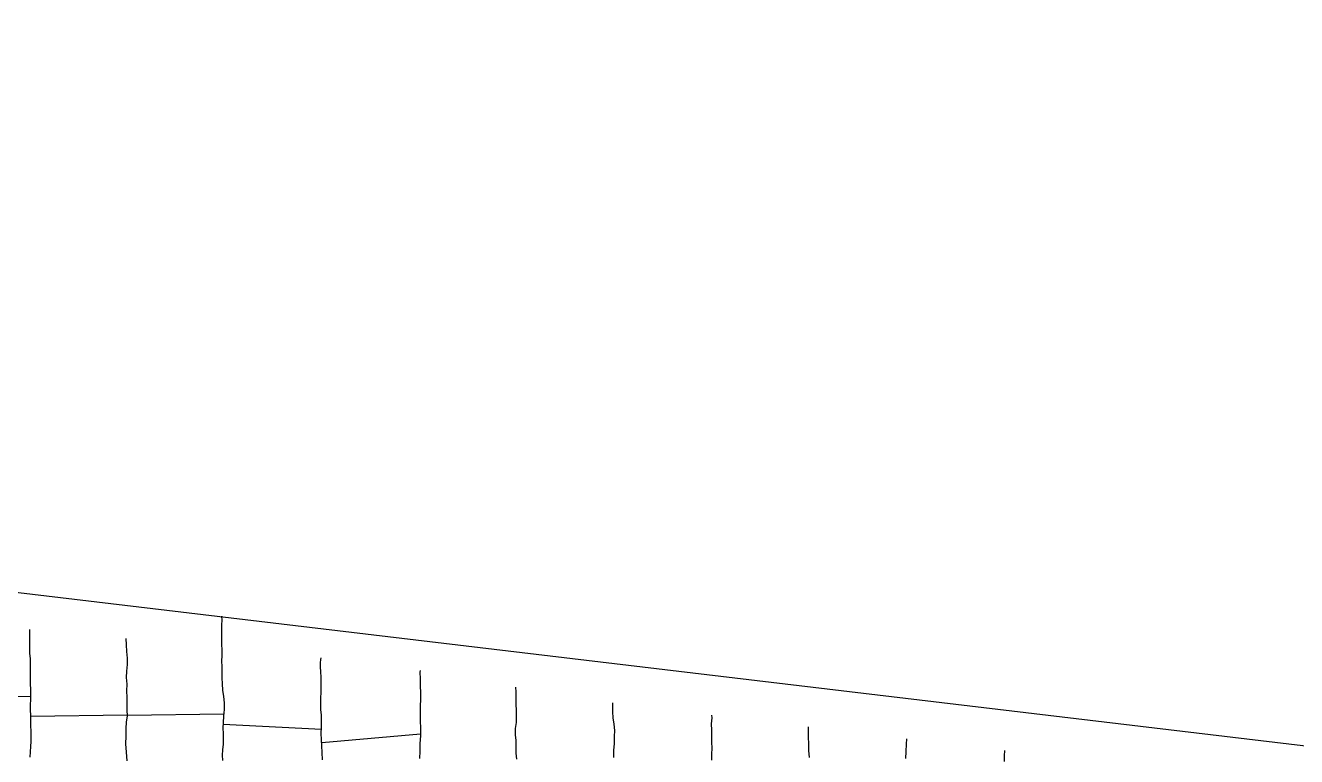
# Model space of a CAD drawing. Extents: x 703186 to 703989, y 1560402 to 1561368.
# Drawn here: x 703384 to 703442.6, y 1560930.9 to 1560964.6 of the extents above; entities that cross this region are included whole.
import ezdxf

# ---------------------------------------------------------------- set-up
doc = ezdxf.new("R2010")
doc.units = 0
for name, color, linetype in [('10124_2002_REAL', 30, 'Continuous'), ('AGROCAD PLL', 7, 'Continuous'), ('PANTE_2002', 7, 'Continuous')]:
    doc.layers.add(name, color=color, linetype=linetype)

msp = doc.modelspace()

# ---------------------------------------------------------------- linework, layer by layer
at = {"layer": '10124_2002_REAL'}
for points in [[(703393.0292, 1560937.4149), (703393.0292, 1560937.4108), (703393.0466, 1560937.2232), (703393.0393, 1560937.0055), (703393.039, 1560936.7758), (703393.0307, 1560936.5524), (703393.028, 1560936.3297), (703393.031, 1560936.1064), (703393.0442, 1560935.8632), (703393.0454, 1560935.6036), (703393.0382, 1560935.3396), (703393.0498, 1560935.0854), (703393.0492, 1560934.8426), (703393.0465, 1560934.5745), (703393.0584, 1560934.297), (703393.0829, 1560934.0037), (703393.1308, 1560933.7032), (703393.1639, 1560933.4094), (703393.1605, 1560933.1092), (703393.1283, 1560932.8013), (703393.116, 1560932.509), (703393.103, 1560932.2417), (703393.1105, 1560932.0094), (703393.112, 1560931.7749), (703393.107, 1560931.5068), (703393.0813, 1560931.2444), (703393.0611, 1560930.9968), (703393.0788, 1560930.7606)], [(703384.1822, 1560936.7928), (703384.187, 1560936.6052), (703384.1725, 1560936.3793), (703384.1862, 1560936.1558), (703384.1796, 1560935.9304), (703384.1825, 1560935.6912), (703384.2027, 1560935.4624), (703384.2079, 1560935.2386), (703384.2138, 1560935.0143), (703384.2162, 1560934.7693), (703384.2133, 1560934.5272), (703384.2116, 1560934.2841), (703384.2237, 1560934.0448), (703384.2244, 1560933.8089), (703384.223, 1560933.5734), (703384.2075, 1560933.3243), (703384.2134, 1560933.081), (703384.2324, 1560932.8444), (703384.2268, 1560932.6034), (703384.2288, 1560932.3548), (703384.2386, 1560932.1059), (703384.242, 1560931.8692), (703384.2335, 1560931.6319), (703384.2184, 1560931.3999), (703384.2127, 1560931.1573), (703384.2019, 1560930.908)], [(703388.6911, 1560930.7468), (703388.6563, 1560931.1413), (703388.6258, 1560931.5266), (703388.6364, 1560931.8845), (703388.6344, 1560932.2355), (703388.6508, 1560932.5323), (703388.693, 1560932.8143), (703388.6894, 1560933.0826), (703388.6899, 1560933.3646), (703388.6833, 1560933.6627), (703388.6742, 1560933.9665), (703388.6792, 1560934.2763), (703388.6501, 1560934.5787), (703388.6625, 1560934.8716), (703388.7048, 1560935.1775), (703388.6966, 1560935.4749), (703388.67, 1560935.7809), (703388.657, 1560936.0836), (703388.6365, 1560936.3752)], [(703397.6851, 1560930.7952), (703397.6792, 1560931.1244), (703397.6679, 1560931.4416), (703397.6424, 1560931.732), (703397.6314, 1560932.007), (703397.645, 1560932.2926), (703397.6418, 1560932.5725), (703397.6427, 1560932.8425), (703397.6182, 1560933.1102), (703397.6079, 1560933.3806), (703397.6215, 1560933.6437), (703397.6246, 1560933.8851), (703397.6321, 1560934.1143), (703397.638, 1560934.3518), (703397.6251, 1560934.5955), (703397.6078, 1560934.841), (703397.596, 1560935.0747), (703397.5935, 1560935.2622), (703397.6147, 1560935.4103), (703397.6348, 1560935.4965)], [(703402.1931, 1560934.9061), (703402.1863, 1560934.8273), (703402.1956, 1560934.5205), (703402.2013, 1560934.2067), (703402.2179, 1560933.8835), (703402.2092, 1560933.5743), (703402.1982, 1560933.2721), (703402.1923, 1560932.9412), (703402.2025, 1560932.592), (703402.2109, 1560932.2528), (703402.2065, 1560931.8984), (703402.1818, 1560931.5422), (703402.1835, 1560931.196), (703402.161, 1560930.8496)], [(703406.6555, 1560930.8181), (703406.626, 1560931.1013), (703406.6303, 1560931.3902), (703406.6231, 1560931.6752), (703406.5978, 1560931.9466), (703406.5991, 1560932.2337), (703406.637, 1560932.5144), (703406.6349, 1560932.7807), (703406.6443, 1560933.0649), (703406.6294, 1560933.35), (703406.6211, 1560933.638), (703406.6219, 1560933.9232), (703406.6076, 1560934.1395)], [(703411.0621, 1560933.4111), (703411.0624, 1560933.2634), (703411.0629, 1560932.9946), (703411.0878, 1560932.7194), (703411.1334, 1560932.4395), (703411.1533, 1560932.1473), (703411.1447, 1560931.8571), (703411.1361, 1560931.5427), (703411.1099, 1560931.2151), (703411.1052, 1560930.8975)], [(703415.649, 1560930.7806), (703415.6479, 1560931.0502), (703415.6681, 1560931.3295), (703415.65, 1560931.6009), (703415.6531, 1560931.8754), (703415.6515, 1560932.1546), (703415.6384, 1560932.4476), (703415.6573, 1560932.7241), (703415.6477, 1560932.851)], [(703420.0877, 1560932.3087), (703420.0836, 1560932.1181), (703420.0907, 1560931.8274), (703420.1015, 1560931.5262), (703420.1109, 1560931.2133), (703420.1368, 1560930.9016)], [(703424.5999, 1560930.8482), (703424.6151, 1560931.1805), (703424.6215, 1560931.5066), (703424.6357, 1560931.7532)], [(703429.1391, 1560931.2263), (703429.1332, 1560930.9747), (703429.1311, 1560930.7085)]]:
    msp.add_lwpolyline(points, dxfattribs=at)
at = {"layer": 'AGROCAD PLL', "color": 1, "true_color": 0xff0000}
for points in [[(703379.6571, 1560933.663), (703384.2239, 1560933.7196)], [(703397.655, 1560931.5883), (703402.2076, 1560931.9881)]]:
    msp.add_lwpolyline(points, dxfattribs=at)
at = {"layer": 'AGROCAD PLL', "color": 3, "true_color": 0x00ff00}
for points in [[(703388.6926, 1560932.8433), (703384.231, 1560932.7834)], [(703393.112, 1560932.4257), (703397.6409, 1560932.2055)]]:
    msp.add_lwpolyline(points, dxfattribs=at)
at = {"layer": 'AGROCAD PLL', "color": 5, "true_color": 0x0000ff}
msp.add_lwpolyline([(703388.6926, 1560932.8433), (703393.1389, 1560932.9029)], dxfattribs=at)
msp.add_lwpolyline([(703388.6926, 1560932.8433), (703393.1389, 1560932.9029)], dxfattribs=at)
at = {"layer": 'PANTE_2002'}
msp.add_lwpolyline([(703495.5549, 1560702.2946), (703487.9151, 1560691.4135), (703417.9712, 1560699.3031), (703404.5562, 1560700.9042), (703403.089, 1560701.0793), (703312.8635, 1560711.8482), (703206.4166, 1560725.7724), (703188.2874, 1560728.4936), (703186.8586, 1560734.5261), (703187.1761, 1560768.1812), (703187.3349, 1560821.3625), (703186.0649, 1560867.2414), (703186.2236, 1560874.5439), (703186.5411, 1560929.154), (703189.7161, 1560953.284), (703190.8619, 1560956.2043), (703194.1715, 1560964.6396), (703263.0481, 1560953.3247), (703263.0481, 1560953.3247), (703319.1399, 1560946.181), (703445.8756, 1560931.0997), (703527.5263, 1560925.1196)], dxfattribs=at)

doc.saveas('drawing.dxf')
